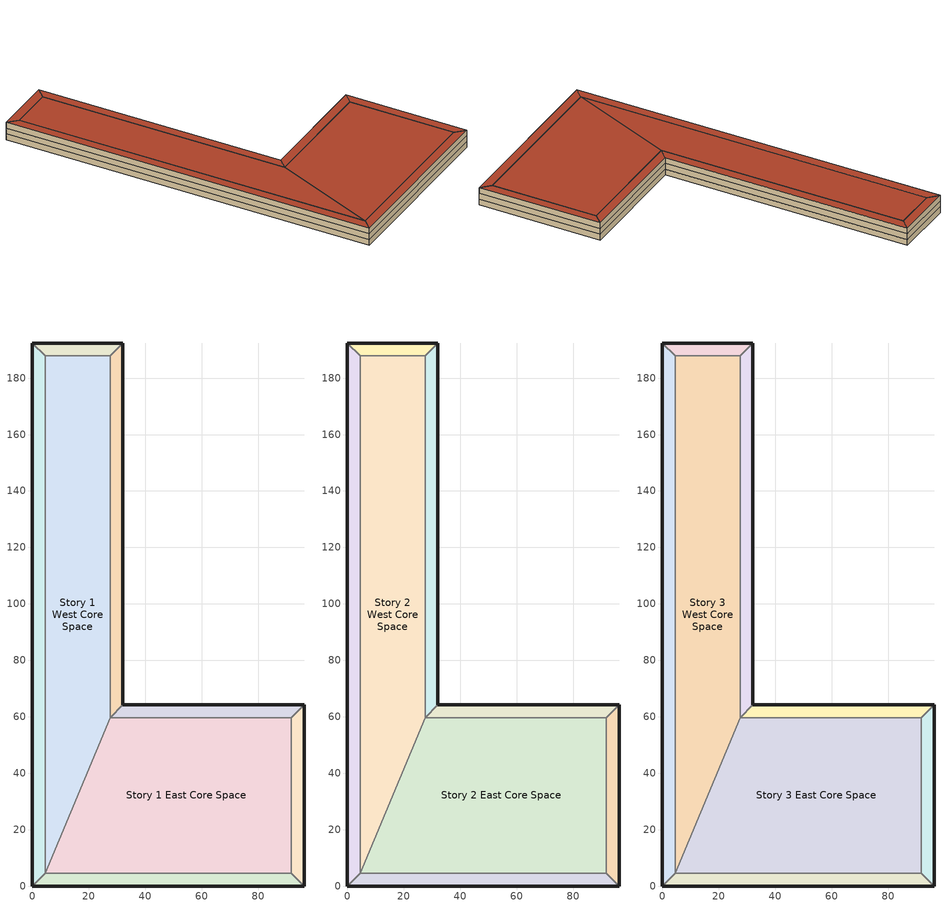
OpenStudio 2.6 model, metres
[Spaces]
Story 1 West Perimeter Space
 floor ground: 0,0 0,192.45 4.57,187.88 4.57,4.57 z0
 wall outside: 0,192.45 0,0 z0:3.2
 wall to Story 1 North Upper Perimeter Space: 4.57,187.88 0,192.45 z0:3.2
 wall to Story 1 West Core Space: 4.57,4.57 4.57,187.88 z0:3.2
 wall to Story 1 South Perimeter Space: 0,0 4.57,4.57 z0:3.2
Story 1 North Upper Perimeter Space
 floor ground: 0,192.45 32.08,192.45 27.51,187.88 4.57,187.88 z0
 wall outside: 32.08,192.45 0,192.45 z0:3.2
 wall to Story 1 East Upper Perimeter Space: 27.51,187.88 32.08,192.45 z0:3.2
 wall to Story 1 West Core Space: 4.57,187.88 27.51,187.88 z0:3.2
Story 1 East Upper Perimeter Space
 floor ground: 32.08,192.45 32.08,64.15 27.51,59.58 27.51,187.88 z0
 wall outside: 32.08,64.15 32.08,192.45 z0:3.2
 wall to Story 1 North Lower Perimeter Space: 27.51,59.58 32.08,64.15 z0:3.2
 wall to Story 1 West Core Space: 27.51,187.88 27.51,59.58 z0:3.2
Story 1 North Lower Perimeter Space
 floor ground: 32.08,64.15 96.23,64.15 91.66,59.58 27.51,59.58 z0
 wall outside: 96.23,64.15 32.08,64.15 z0:3.2
 wall to Story 1 East Lower Perimeter Space: 91.66,59.58 96.23,64.15 z0:3.2
 wall to Story 1 East Core Space: 27.51,59.58 91.66,59.58 z0:3.2
Story 1 East Lower Perimeter Space
 floor ground: 96.23,64.15 96.23,0 91.66,4.57 91.66,59.58 z0
 wall outside: 96.23,0 96.23,64.15 z0:3.2
 wall to Story 1 South Perimeter Space: 91.66,4.57 96.23,0 z0:3.2
 wall to Story 1 East Core Space: 91.66,59.58 91.66,4.57 z0:3.2
Story 1 South Perimeter Space
 floor ground: 96.23,0 0,0 4.57,4.57 91.66,4.57 z0
 wall outside: 0,0 96.23,0 z0:3.2
 wall to Story 1 East Core Space: 91.66,4.57 4.57,4.57 z0:3.2
Story 1 West Core Space
 floor ground: 4.57,4.57 4.57,187.88 27.51,187.88 27.51,59.58 z0
 wall to Story 1 East Core Space: 4.57,4.57 27.51,59.58 z0:3.2
Story 1 East Core Space
 floor ground: 27.51,59.58 91.66,59.58 91.66,4.57 4.57,4.57 z0
Story 2 West Perimeter Space
 floor to Story 1 West Perimeter Space: 0,0 0,192.45 4.57,187.88 4.57,4.57 z3.2
 wall outside: 0,192.45 0,0 z3.2:6.4
 wall to Story 2 North Upper Perimeter Space: 4.57,187.88 0,192.45 z3.2:6.4
 wall to Story 2 West Core Space: 4.57,4.57 4.57,187.88 z3.2:6.4
 wall to Story 2 South Perimeter Space: 0,0 4.57,4.57 z3.2:6.4
Story 2 North Upper Perimeter Space
 floor to Story 1 North Upper Perimeter Space: 0,192.45 32.08,192.45 27.51,187.88 4.57,187.88 z3.2
 wall outside: 32.08,192.45 0,192.45 z3.2:6.4
 wall to Story 2 East Upper Perimeter Space: 27.51,187.88 32.08,192.45 z3.2:6.4
 wall to Story 2 West Core Space: 4.57,187.88 27.51,187.88 z3.2:6.4
Story 2 East Upper Perimeter Space
 floor to Story 1 East Upper Perimeter Space: 32.08,192.45 32.08,64.15 27.51,59.58 27.51,187.88 z3.2
 wall outside: 32.08,64.15 32.08,192.45 z3.2:6.4
 wall to Story 2 North Lower Perimeter Space: 27.51,59.58 32.08,64.15 z3.2:6.4
 wall to Story 2 West Core Space: 27.51,187.88 27.51,59.58 z3.2:6.4
Story 2 North Lower Perimeter Space
 floor to Story 1 North Lower Perimeter Space: 32.08,64.15 96.23,64.15 91.66,59.58 27.51,59.58 z3.2
 wall outside: 96.23,64.15 32.08,64.15 z3.2:6.4
 wall to Story 2 East Lower Perimeter Space: 91.66,59.58 96.23,64.15 z3.2:6.4
 wall to Story 2 East Core Space: 27.51,59.58 91.66,59.58 z3.2:6.4
Story 2 East Lower Perimeter Space
 floor to Story 1 East Lower Perimeter Space: 96.23,64.15 96.23,0 91.66,4.57 91.66,59.58 z3.2
 wall outside: 96.23,0 96.23,64.15 z3.2:6.4
 wall to Story 2 South Perimeter Space: 91.66,4.57 96.23,0 z3.2:6.4
 wall to Story 2 East Core Space: 91.66,59.58 91.66,4.57 z3.2:6.4
Story 2 South Perimeter Space
 floor to Story 1 South Perimeter Space: 96.23,0 0,0 4.57,4.57 91.66,4.57 z3.2
 wall outside: 0,0 96.23,0 z3.2:6.4
 wall to Story 2 East Core Space: 91.66,4.57 4.57,4.57 z3.2:6.4
Story 2 West Core Space
 floor to Story 1 West Core Space: 4.57,4.57 4.57,187.88 27.51,187.88 27.51,59.58 z3.2
 wall to Story 2 East Core Space: 4.57,4.57 27.51,59.58 z3.2:6.4
Story 2 East Core Space
 floor to Story 1 East Core Space: 27.51,59.58 91.66,59.58 91.66,4.57 4.57,4.57 z3.2
Story 3 West Perimeter Space
 floor to Story 2 West Perimeter Space: 0,0 0,192.45 4.57,187.88 4.57,4.57 z6.4
 wall outside: 0,192.45 0,0 z6.4:9.6
 wall to Story 3 North Upper Perimeter Space: 4.57,187.88 0,192.45 z6.4:9.6
 wall to Story 3 West Core Space: 4.57,4.57 4.57,187.88 z6.4:9.6
 wall to Story 3 South Perimeter Space: 0,0 4.57,4.57 z6.4:9.6
 roof outside: 4.57,4.57 4.57,187.88 0,192.45 0,0 z9.6
Story 3 North Upper Perimeter Space
 floor to Story 2 North Upper Perimeter Space: 0,192.45 32.08,192.45 27.51,187.88 4.57,187.88 z6.4
 wall outside: 32.08,192.45 0,192.45 z6.4:9.6
 wall to Story 3 East Upper Perimeter Space: 27.51,187.88 32.08,192.45 z6.4:9.6
 wall to Story 3 West Core Space: 4.57,187.88 27.51,187.88 z6.4:9.6
 roof outside: 4.57,187.88 27.51,187.88 32.08,192.45 0,192.45 z9.6
Story 3 East Upper Perimeter Space
 floor to Story 2 East Upper Perimeter Space: 32.08,192.45 32.08,64.15 27.51,59.58 27.51,187.88 z6.4
 wall outside: 32.08,64.15 32.08,192.45 z6.4:9.6
 wall to Story 3 North Lower Perimeter Space: 27.51,59.58 32.08,64.15 z6.4:9.6
 wall to Story 3 West Core Space: 27.51,187.88 27.51,59.58 z6.4:9.6
 roof outside: 27.51,187.88 27.51,59.58 32.08,64.15 32.08,192.45 z9.6
Story 3 North Lower Perimeter Space
 floor to Story 2 North Lower Perimeter Space: 32.08,64.15 96.23,64.15 91.66,59.58 27.51,59.58 z6.4
 wall outside: 96.23,64.15 32.08,64.15 z6.4:9.6
 wall to Story 3 East Lower Perimeter Space: 91.66,59.58 96.23,64.15 z6.4:9.6
 wall to Story 3 East Core Space: 27.51,59.58 91.66,59.58 z6.4:9.6
 roof outside: 27.51,59.58 91.66,59.58 96.23,64.15 32.08,64.15 z9.6
Story 3 East Lower Perimeter Space
 floor to Story 2 East Lower Perimeter Space: 96.23,64.15 96.23,0 91.66,4.57 91.66,59.58 z6.4
 wall outside: 96.23,0 96.23,64.15 z6.4:9.6
 wall to Story 3 South Perimeter Space: 91.66,4.57 96.23,0 z6.4:9.6
 wall to Story 3 East Core Space: 91.66,59.58 91.66,4.57 z6.4:9.6
 roof outside: 91.66,59.58 91.66,4.57 96.23,0 96.23,64.15 z9.6
Story 3 South Perimeter Space
 floor to Story 2 South Perimeter Space: 96.23,0 0,0 4.57,4.57 91.66,4.57 z6.4
 wall outside: 0,0 96.23,0 z6.4:9.6
 wall to Story 3 East Core Space: 91.66,4.57 4.57,4.57 z6.4:9.6
 roof outside: 91.66,4.57 4.57,4.57 0,0 96.23,0 z9.6
Story 3 West Core Space
 floor to Story 2 West Core Space: 4.57,4.57 4.57,187.88 27.51,187.88 27.51,59.58 z6.4
 wall to Story 3 East Core Space: 4.57,4.57 27.51,59.58 z6.4:9.6
 roof outside: 27.51,59.58 27.51,187.88 4.57,187.88 4.57,4.57 z9.6
Story 3 East Core Space
 floor to Story 2 East Core Space: 27.51,59.58 91.66,59.58 91.66,4.57 4.57,4.57 z6.4
 roof outside: 4.57,4.57 91.66,4.57 91.66,59.58 27.51,59.58 z9.6
[Building]
L shape
[BuildingStory] Nominal Floor to Floor Height {m}=3.2
Name | Nominal Z Coordinate {m}
Story 1 | 0
Story 2 | 3.2
Story 3 | 6.4
[Space]
Name | Building Story
Story 1 West Perimeter Space; Story 1 North Upper Perimeter Space; Story 1 East Upper Perimeter Space; Story 1 North Lower Perimeter Space; Story 1 East Lower Perimeter Space; Story 1 South Perimeter Space; Story 1 West Core Space; Story 1 East Core Space | Story 1
Story 2 West Perimeter Space; Story 2 North Upper Perimeter Space; Story 2 East Upper Perimeter Space; Story 2 North Lower Perimeter Space; Story 2 East Lower Perimeter Space; Story 2 South Perimeter Space; Story 2 West Core Space; Story 2 East Core Space | Story 2
Story 3 West Perimeter Space; Story 3 North Upper Perimeter Space; Story 3 East Upper Perimeter Space; Story 3 North Lower Perimeter Space; Story 3 East Lower Perimeter Space; Story 3 South Perimeter Space; Story 3 West Core Space; Story 3 East Core Space | Story 3
